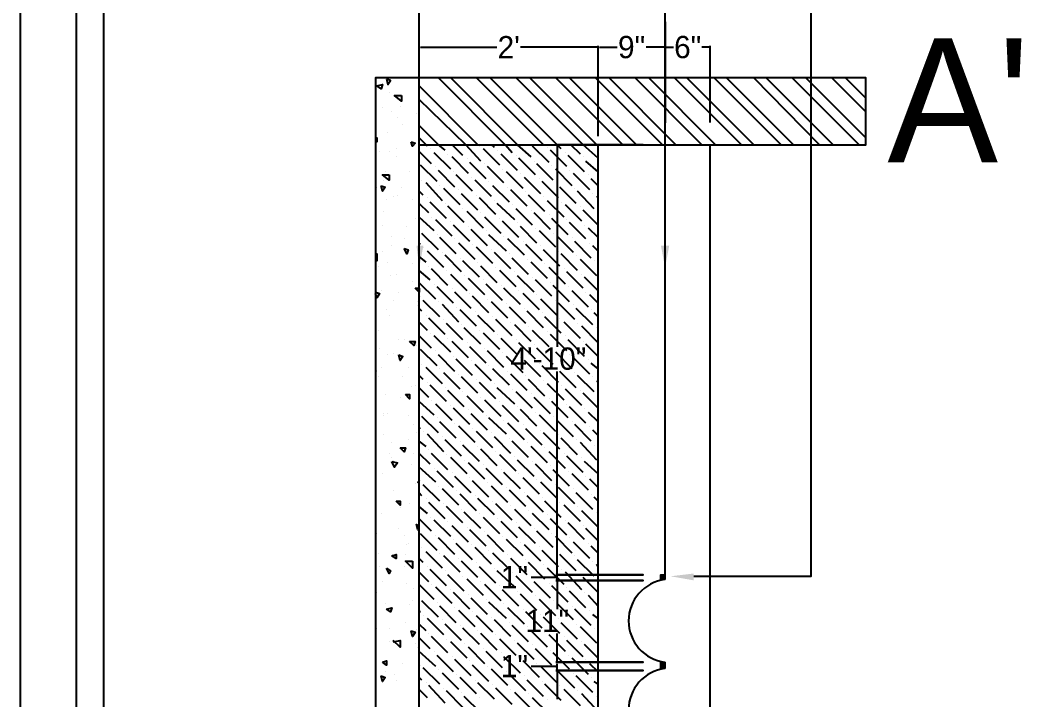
# Model space of a CAD drawing. Header units: inches. Extents: x 9636 to 21597, y -10243 to 557.
# Drawn here: x 14018.6 to 14156, y -2612.7 to -2521.4 of the extents above; entities that cross this region are included whole.
import ezdxf

# ---------------------------------------------------------------- set-up
doc = ezdxf.new("R2010")
doc.units = ezdxf.units.IN
doc.header["$MEASUREMENT"] = 0
for name, color, linetype in [('PDF2_0', 7, 'Continuous'), ('PDF2_FURNI', 7, 'Continuous'), ('PDF2_Text', 5, 'Continuous')]:
    doc.layers.add(name, color=color, linetype=linetype)
doc.layers.add('PDF2_IEL-HATCH-002', color=7, linetype='Continuous', true_color=0xd7ebd2)
doc.styles.add('HEMI', font='stylu.ttf')
doc.styles.add('PDF Stylus BT', font='stylu.ttf')
doc.styles.get("Standard").update_dxf_attribs({"font": 'arial.ttf'})
doc.dimstyles.get("Standard").update_dxf_attribs({"dimtxt": 0.18, "dimasz": 0.18, "dimexe": 0.18, "dimexo": 0.0625, "dimgap": 0.09, "dimtad": 0, "dimtih": 1, "dimtoh": 1, "dimdec": 0, "dimzin": 0, "dimdsep": 46, "dimlunit": 4, "dimtxsty": 'Standard', "dimcen": 0.09, "dimadec": 0, "dimazin": 0, "dimtfac": 1, "dimtdec": 0, "dimtofl": 0, "dimtmove": 0, "dimatfit": 3, "dimfxl": 1, "dimtolj": 1, "dimtzin": 0, "dimarcsym": 0})

# ---------------------------------------------------------------- blocks, each defined once
blk = doc.blocks.new('*D151')
at = {"color": 254, "lineweight": -2, "transparency": 16777216}
for p, q in [((14072.27, -2536.01), (14072.27, -2524.79)), ((14096.34, -2536.92), (14096.34, -2524.79))]:
    blk.add_line(p, q, dxfattribs=at)
at = {"color": 5, "lineweight": -2, "transparency": 16777216}
for p, q in [((14072.45, -2524.97), (14082.73, -2524.97)), ((14096.16, -2524.97), (14085.88, -2524.97))]:
    blk.add_line(p, q, dxfattribs=at)
at = {"color": 5, "transparency": 16777216}
for points in [[(14072.45, -2524.94), (14072.45, -2525), (14072.27, -2524.97)], [(14096.16, -2524.94), (14096.16, -2525), (14096.34, -2524.97)]]:
    blk.add_solid(points, dxfattribs=at)
at = {"layer": 'Defpoints', "color": 0, "transparency": 16777216}
for p in [(14096.34, -2524.97), (14072.27, -2539.01), (14096.34, -2539.92)]:
    blk.add_point(p, dxfattribs=at)
at = {"color": 5, "transparency": 16777216, "insert": (14084.31, -2524.97), "char_height": 3, "attachment_point": 5, "style": 'HEMI'}
blk.add_mtext("\\A1;2'", dxfattribs=at)
blk = doc.blocks.new('*D152')
at = {"color": 254, "lineweight": -2, "transparency": 16777216}
for p, q in [((14096.34, -2536.92), (14096.34, -2524.79)), ((14105.34, -2535.09), (14105.34, -2524.79))]:
    blk.add_line(p, q, dxfattribs=at)
at = {"color": 5, "lineweight": -2, "transparency": 16777216}
for p, q in [((14096.52, -2524.97), (14098.9, -2524.97)), ((14105.16, -2524.97), (14102.78, -2524.97))]:
    blk.add_line(p, q, dxfattribs=at)
at = {"color": 5, "transparency": 16777216}
for points in [[(14096.52, -2524.94), (14096.52, -2525), (14096.34, -2524.97)], [(14105.16, -2524.94), (14105.16, -2525), (14105.34, -2524.97)]]:
    blk.add_solid(points, dxfattribs=at)
at = {"layer": 'Defpoints', "color": 0, "transparency": 16777216}
for p in [(14105.34, -2524.97), (14105.34, -2538.09), (14096.34, -2539.92)]:
    blk.add_point(p, dxfattribs=at)
at = {"color": 5, "transparency": 16777216, "insert": (14100.84, -2524.97), "char_height": 3, "attachment_point": 5, "style": 'HEMI'}
blk.add_mtext('\\A1;9"', dxfattribs=at)
blk = doc.blocks.new('*D153')
at = {"color": 254, "lineweight": -2, "transparency": 16777216}
for p, q in [((14105.34, -2535.09), (14105.34, -2524.79)), ((14111.41, -2535.09), (14111.41, -2524.79))]:
    blk.add_line(p, q, dxfattribs=at)
at = {"color": 5, "lineweight": -2, "transparency": 16777216}
for p, q in [((14105.52, -2524.97), (14106.46, -2524.97)), ((14111.23, -2524.97), (14110.3, -2524.97))]:
    blk.add_line(p, q, dxfattribs=at)
at = {"color": 5, "transparency": 16777216}
for points in [[(14105.52, -2524.94), (14105.52, -2525), (14105.34, -2524.97)], [(14111.23, -2524.94), (14111.23, -2525), (14111.41, -2524.97)]]:
    blk.add_solid(points, dxfattribs=at)
at = {"layer": 'Defpoints', "color": 0, "transparency": 16777216}
for p in [(14111.41, -2524.97), (14105.34, -2538.09), (14111.41, -2538.09)]:
    blk.add_point(p, dxfattribs=at)
at = {"color": 5, "transparency": 16777216, "insert": (14108.38, -2524.97), "char_height": 3, "attachment_point": 5, "style": 'HEMI'}
blk.add_mtext('\\A1;6"', dxfattribs=at)

msp = doc.modelspace()

# ---------------------------------------------------------------- linework, layer by layer
at = {"layer": 'PDF2_0', "color": 5, "lineweight": 25}
for points in [[(14109.2, -2596.15), (14125, -2596.15), (14125, -2494.73), (14125, -2494.54)], [(14072.27, -2551.68), (14072.27, -2496.2), (14072.27, -2495.83)], [(14105.34, -2551.68), (14105.34, -2496.2), (14105.34, -2495.83)], [(14090.83, -2538.27), (14090.83, -2565.28)], [(14090.83, -2595.78), (14090.83, -2568.59)], [(14090.83, -2596.52), (14090.83, -2596.15)], [(14090.83, -2596.33), (14087.52, -2596.33), (14087.34, -2596.33)], [(14090.83, -2596.88), (14090.83, -2600.56)], [(14090.83, -2607.54), (14090.83, -2603.87)], [(14090.83, -2608.28), (14087.52, -2608.28), (14087.34, -2608.28)], [(14090.83, -2608.64), (14090.83, -2607.91)], [(14090.83, -2609.01), (14090.83, -2612.69)]]:
    msp.add_lwpolyline(points, dxfattribs=at)
at = {"layer": 'PDF2_0', "color": 254, "lineweight": 25, "true_color": 0xdbdbdb}
for points in [[(14072.27, -2535.15), (14072.27, -2521.55)], [(14102.4, -2538.09), (14090.64, -2538.09)]]:
    msp.add_lwpolyline(points, dxfattribs=at)
for points in [[(14105.34, -2521.55), (14105.34, -2535.15)], [(14090.64, -2595.97), (14102.4, -2595.97)], [(14090.64, -2596.7), (14102.4, -2596.7)], [(14090.64, -2607.72), (14102.4, -2607.72)], [(14090.64, -2608.83), (14102.4, -2608.83)]]:
    msp.add_lwpolyline(points, close=True, dxfattribs=at)
at = {"layer": 'PDF2_0', "lineweight": 25}
for points in [[(14072.27, -2538.09), (14132.35, -2538.09), (14132.35, -2529.08), (14066.39, -2529.08), (14066.39, -2866.98), (14132.35, -2866.98), (14132.35, -2857.98), (14072.27, -2857.98)], [(14072.27, -2866.98), (14072.27, -2529.08)], [(14096.34, -2701.98), (14096.34, -2538.09)], [(14105.34, -2596.6), (14105.34, -2596.52), (14105.34, -2538.09)], [(14111.41, -2701.98), (14111.41, -2538.09)], [(14105.34, -2596.52), (14104.79, -2596.52), (14104.79, -2595.97), (14105.34, -2595.97)], [(14105.34, -2608.5), (14104.79, -2608.5), (14104.79, -2607.77), (14105.34, -2607.77)], [(14105.34, -2608.54), (14105.34, -2607.91), (14105.34, -2607.72)]]:
    msp.add_lwpolyline(points, dxfattribs=at)
for centre in [(14106.03, -2602.16), (14106.03, -2614.11)]:
    msp.add_arc(centre, 5.6, 97.0752, 262.9248, dxfattribs=at)
at = {"layer": 'PDF2_0', "color": 5, "transparency": 33554559}
for points in [[(14072.45, -2521.73), (14072.27, -2521.73), (14072.27, -2521.73)], [(14105.16, -2521.73), (14105.34, -2521.73), (14105.34, -2521.73)], [(14105.53, -2521.73), (14105.34, -2521.73), (14105.34, -2521.73)], [(14090.83, -2538.27), (14090.83, -2538.09), (14090.83, -2538.09)], [(14072.82, -2551.68), (14072.27, -2554.62), (14071.9, -2551.68)], [(14105.9, -2551.68), (14105.34, -2554.62), (14104.79, -2551.68)], [(14090.83, -2595.78), (14090.83, -2595.97), (14090.83, -2595.97)], [(14090.83, -2596.15), (14090.83, -2595.97), (14090.83, -2595.97)], [(14109.2, -2596.7), (14106.08, -2596.15), (14109.2, -2595.78)], [(14090.83, -2596.52), (14090.83, -2596.7), (14090.83, -2596.7)], [(14090.83, -2596.88), (14090.83, -2596.7), (14090.83, -2596.7)], [(14090.83, -2607.54), (14090.83, -2607.72), (14090.83, -2607.72)], [(14090.83, -2607.91), (14090.83, -2607.72), (14090.83, -2607.72)], [(14090.83, -2608.64), (14090.83, -2608.83), (14090.83, -2608.83)], [(14090.83, -2609.01), (14090.83, -2608.83), (14090.83, -2608.83)]]:
    msp.add_solid(points, dxfattribs=at)
at = {"layer": 'PDF2_FURNI', "lineweight": 25}
for points in [[(14018.62, -3093.71), (14018.62, -2182.55), (15293.77, -2182.55), (15293.77, -3093.71)], [(14026.15, -3086.18), (14026.15, -2190.09), (15286.23, -2190.09), (15286.23, -3086.18)], [(14029.83, -3082.51), (14029.83, -2193.76), (15282.56, -2193.76), (15282.56, -3082.51)]]:
    msp.add_lwpolyline(points, close=True, dxfattribs=at)
at = {"layer": 'PDF2_IEL-HATCH-002', "color": 251, "lineweight": 25, "true_color": 0x636466}
for points in [[(14066.58, -2530.19), (14067.31, -2530), (14067.13, -2530.55)], [(14067.86, -2529.27), (14068.04, -2530), (14068.41, -2529.45)], [(14069.88, -2531.47), (14069.88, -2532.21), (14068.96, -2531.47)], [(14071.17, -2537.72), (14071.72, -2537.9), (14071.35, -2538.27)], [(14068.23, -2542.13), (14068.23, -2542.86), (14067.31, -2542.13)], [(14067.13, -2543.6), (14067.68, -2543.78), (14067.31, -2544.33)], [(14070.25, -2552.05), (14070.8, -2552.24), (14070.62, -2552.79)], [(14071.72, -2557.38), (14072.27, -2557.38), (14072.27, -2557.93)], [(14070.98, -2564.55), (14071.72, -2564.55), (14071.54, -2565.1)], [(14069.51, -2566.38), (14070.07, -2566.57), (14069.7, -2567.12)], [(14070.43, -2571.71), (14070.98, -2571.71), (14070.98, -2572.26)], [(14069.7, -2578.88), (14070.43, -2578.88), (14070.25, -2579.43)], [(14068.6, -2580.71), (14069.33, -2580.9), (14068.96, -2581.45)], [(14069.15, -2586.04), (14069.7, -2586.04), (14069.7, -2586.59)], [(14068.6, -2593.39), (14069.15, -2593.21), (14069.15, -2593.76)], [(14071.35, -2594.13), (14071.35, -2595.05), (14070.43, -2594.13)], [(14067.86, -2595.05), (14068.41, -2595.41), (14068.23, -2595.78)], [(14067.86, -2600.56), (14068.6, -2600.38), (14068.41, -2600.93)], [(14071.17, -2603.5), (14071.72, -2603.68), (14071.35, -2604.23)], [(14067.31, -2607.72), (14067.86, -2607.54), (14067.86, -2608.09)], [(14067.13, -2609.56), (14067.68, -2609.75), (14067.31, -2610.3)]]:
    msp.add_lwpolyline(points, close=True, dxfattribs=at)
for points in [[(14069.33, -2529.08), (14069.33, -2529.08)], [(14068.23, -2531.11), (14068.23, -2531.11)], [(14069.7, -2532.94), (14069.7, -2532.94)], [(14067.31, -2533.13), (14067.31, -2533.13)], [(14068.6, -2533.68), (14068.6, -2533.68)], [(14069.33, -2534.41), (14069.33, -2534.41)], [(14071.9, -2533.86), (14071.9, -2533.86)], [(14070.07, -2535.33), (14070.07, -2535.33)], [(14066.39, -2537.17), (14066.58, -2537.17), (14066.58, -2537.72), (14066.39, -2537.54)], [(14068.04, -2536.43), (14068.04, -2536.43)], [(14066.94, -2539.01), (14066.94, -2539.01)], [(14068.23, -2539.01), (14068.23, -2539.01)], [(14069.15, -2538.64), (14069.15, -2538.64)], [(14069.15, -2539.74), (14069.15, -2539.74)], [(14067.68, -2541.76), (14067.68, -2541.76)], [(14070.98, -2541.76), (14070.98, -2541.76)], [(14066.58, -2543.78), (14066.58, -2543.78)], [(14067.49, -2542.86), (14067.49, -2542.86)], [(14069.88, -2543.78), (14069.88, -2543.78)], [(14067.86, -2545.44), (14067.86, -2545.44)], [(14068.78, -2545.07), (14068.78, -2545.07)], [(14069.33, -2544.89), (14069.33, -2544.89)], [(14071.35, -2545.44), (14071.35, -2545.44)], [(14067.49, -2547.09), (14067.49, -2547.09)], [(14071.72, -2548.01), (14071.72, -2548.01)], [(14067.31, -2548.93), (14067.31, -2548.93)], [(14070.62, -2549.11), (14070.62, -2549.11)], [(14068.6, -2550.4), (14068.6, -2550.4)], [(14070.25, -2550.77), (14070.25, -2550.77)], [(14072.27, -2550.4), (14072.27, -2550.21)], [(14072.27, -2550.21), (14072.27, -2550.21)], [(14068.6, -2551.68), (14068.6, -2551.68)], [(14066.39, -2552.79), (14066.58, -2552.79), (14066.58, -2553.71), (14066.39, -2553.52)], [(14067.31, -2552.42), (14067.31, -2552.42)], [(14066.76, -2554.44), (14066.76, -2554.44)], [(14068.04, -2553.89), (14068.04, -2553.89)], [(14071.35, -2554.07), (14071.35, -2554.07)], [(14068.41, -2555.73), (14068.41, -2555.73)], [(14069.15, -2555.54), (14069.15, -2555.54)], [(14071.35, -2556.46), (14071.35, -2556.46)], [(14067.13, -2557.75), (14067.13, -2557.75)], [(14066.39, -2557.93), (14066.94, -2558.12), (14066.58, -2558.67), (14066.39, -2558.12)], [(14068.78, -2559.03), (14068.78, -2559.03)], [(14069.51, -2557.93), (14069.51, -2557.93)], [(14072.09, -2559.22), (14072.09, -2559.22)], [(14067.86, -2560.32), (14067.86, -2560.32)], [(14072.09, -2559.77), (14072.09, -2559.77)], [(14066.39, -2561.61), (14066.39, -2561.61)], [(14068.23, -2561.05), (14068.23, -2561.05)], [(14066.76, -2563.08), (14066.76, -2563.08)], [(14072.27, -2562.34), (14072.27, -2562.34)], [(14069.51, -2564.36), (14069.51, -2564.36)], [(14070.25, -2564.36), (14070.25, -2564.36)], [(14066.94, -2565.46), (14066.94, -2565.46)], [(14071.9, -2565.1), (14071.9, -2565.1)], [(14068.04, -2566.38), (14068.04, -2566.38)], [(14068.78, -2566.2), (14068.78, -2566.2)], [(14066.58, -2568.4), (14066.58, -2568.4)], [(14066.58, -2568.59), (14066.58, -2568.59)], [(14067.13, -2568.04), (14067.13, -2568.04)], [(14070.8, -2568.04), (14070.8, -2568.04)], [(14066.76, -2569.32), (14066.76, -2569.32)], [(14070.07, -2569.32), (14070.07, -2569.32)], [(14071.17, -2570.61), (14071.17, -2570.61)], [(14071.72, -2570.43), (14071.72, -2570.43)], [(14067.68, -2571.71), (14067.68, -2571.71)], [(14069.7, -2572.08), (14069.7, -2572.08)], [(14066.39, -2573.73), (14066.39, -2573.73)], [(14067.49, -2574.28), (14067.49, -2574.28)], [(14068.04, -2574.28), (14068.04, -2574.28)], [(14067.49, -2574.47), (14067.49, -2574.47)], [(14070.8, -2574.47), (14070.8, -2574.47)], [(14067.49, -2577.04), (14067.49, -2577.04)], [(14071.54, -2575.75), (14071.54, -2575.75)], [(14071.9, -2576.86), (14071.9, -2576.86)], [(14068.6, -2578.14), (14068.6, -2578.14)], [(14070.8, -2577.78), (14070.8, -2577.78)], [(14068.23, -2579.61), (14068.23, -2579.61)], [(14071.54, -2579.61), (14071.54, -2579.61)], [(14068.6, -2580.16), (14068.6, -2580.16)], [(14068.78, -2580.53), (14068.78, -2580.53)], [(14071.17, -2581.08), (14071.17, -2581.08)], [(14067.31, -2582.37), (14067.31, -2582.37)], [(14071.72, -2583.65), (14071.72, -2583.65)], [(14072.27, -2583.65), (14072.09, -2583.47), (14072.27, -2583.47)], [(14068.78, -2584.57), (14068.78, -2584.57)], [(14072.27, -2584.76), (14072.27, -2584.76)], [(14069.51, -2586.04), (14069.51, -2586.04)], [(14070.98, -2586.41), (14070.98, -2586.41)], [(14067.13, -2587.7), (14067.13, -2587.7)], [(14069.7, -2586.96), (14069.7, -2586.96)], [(14072.27, -2589.72), (14072.09, -2589.9), (14071.9, -2589.17), (14072.27, -2589.35)], [(14066.58, -2590.45), (14066.58, -2590.45)], [(14069.51, -2589.72), (14069.51, -2589.72)], [(14070.25, -2590.64), (14070.25, -2590.64)], [(14070.62, -2591.92), (14070.62, -2591.92)], [(14070.8, -2591.74), (14070.8, -2591.74)], [(14066.76, -2593.03), (14066.76, -2593.03)], [(14070.43, -2593.21), (14070.43, -2593.21)], [(14066.94, -2594.86), (14066.94, -2594.86)], [(14070.25, -2594.86), (14070.25, -2594.86)], [(14067.31, -2596.88), (14067.31, -2596.88)], [(14070.62, -2597.07), (14070.62, -2597.07)], [(14066.58, -2598.35), (14066.58, -2598.35)], [(14071.54, -2597.8), (14071.54, -2597.8)], [(14067.68, -2599.82), (14067.68, -2599.82)], [(14070.98, -2600.01), (14070.98, -2600.01)], [(14071.35, -2599.46), (14071.35, -2599.46)], [(14067.86, -2600.56), (14067.86, -2600.56)], [(14066.58, -2603.13), (14066.58, -2603.13)], [(14068.23, -2603.13), (14068.23, -2603.13)], [(14070.43, -2602.4), (14070.43, -2602.4)], [(14066.39, -2603.68), (14066.39, -2603.68)], [(14071.9, -2603.31), (14071.9, -2603.31)], [(14068.23, -2604.97), (14068.23, -2604.97)], [(14068.78, -2604.97), (14069.7, -2604.78), (14069.7, -2605.7), (14068.78, -2604.78)], [(14071.72, -2605.15), (14071.72, -2605.15)], [(14072.09, -2605.7), (14072.09, -2605.7)], [(14070.07, -2607.91), (14070.07, -2607.91)], [(14067.68, -2609.01), (14067.68, -2609.01)], [(14068.96, -2609.38), (14068.96, -2609.38)], [(14069.15, -2610.11), (14069.15, -2610.11)]]:
    msp.add_lwpolyline(points, dxfattribs=at)
at = {"layer": 'PDF2_IEL-HATCH-002', "color": 241, "lineweight": 25, "true_color": 0xf7abae}
for points in [[(14080.17, -2538.09), (14072.27, -2530.19)], [(14083.85, -2538.09), (14074.84, -2529.08)], [(14085.5, -2538.09), (14076.5, -2529.08)], [(14088.99, -2538.09), (14079.99, -2529.08)], [(14090.83, -2538.09), (14081.83, -2529.08)], [(14094.32, -2538.09), (14085.32, -2529.08)], [(14096.16, -2538.09), (14087.15, -2529.08)], [(14099.65, -2538.09), (14090.64, -2529.08)], [(14101.49, -2538.09), (14092.48, -2529.08)], [(14104.98, -2538.09), (14095.97, -2529.08)], [(14106.81, -2538.09), (14097.81, -2529.08)], [(14110.3, -2538.09), (14101.3, -2529.08)], [(14112.14, -2538.09), (14103.14, -2529.08)], [(14115.63, -2538.09), (14106.63, -2529.08)], [(14117.29, -2538.09), (14108.28, -2529.08)], [(14120.96, -2538.09), (14111.96, -2529.08)], [(14122.62, -2538.09), (14113.61, -2529.08)], [(14126.11, -2538.09), (14117.29, -2529.08)], [(14127.94, -2538.09), (14118.94, -2529.08)], [(14131.43, -2538.09), (14122.43, -2529.08)], [(14132.35, -2537.17), (14124.27, -2529.08)], [(14132.35, -2533.68), (14127.76, -2529.08)], [(14132.35, -2531.84), (14129.6, -2529.08)], [(14078.52, -2538.09), (14072.27, -2532.02)], [(14074.84, -2538.09), (14072.27, -2535.52)], [(14073.19, -2538.09), (14072.27, -2537.17)]]:
    msp.add_lwpolyline(points, dxfattribs=at)
at = {"layer": 'PDF2_IEL-HATCH-002', "lineweight": 25}
for points in [[(14073.37, -2538.27), (14073.19, -2538.09)], [(14075.76, -2538.82), (14074.84, -2538.09)], [(14078.15, -2539.56), (14076.68, -2538.09)], [(14080.54, -2540.29), (14078.52, -2538.09)], [(14080.36, -2538.27), (14080.36, -2538.27)], [(14082.38, -2538.46), (14082.01, -2538.09)], [(14084.77, -2539.19), (14083.85, -2538.09)], [(14087.34, -2539.74), (14085.5, -2538.09)], [(14089.73, -2540.48), (14087.52, -2538.27)], [(14089.54, -2538.46), (14089.54, -2538.46)], [(14091.38, -2538.64), (14090.83, -2538.09)], [(14093.95, -2539.37), (14092.67, -2538.09)], [(14096.34, -2539.92), (14094.32, -2538.09)], [(14073.92, -2540.66), (14072.27, -2539.01)], [(14073.74, -2538.64), (14073.74, -2538.64)], [(14076.5, -2541.39), (14074.29, -2539.19)], [(14076.13, -2539.37), (14076.13, -2539.37)], [(14078.89, -2541.95), (14076.68, -2539.74)], [(14078.7, -2539.92), (14078.7, -2539.92)], [(14083.11, -2540.84), (14080.91, -2538.64)], [(14082.74, -2538.82), (14082.74, -2538.82)], [(14085.5, -2541.58), (14083.3, -2539.37)], [(14085.32, -2539.56), (14085.32, -2539.56)], [(14087.89, -2542.13), (14085.68, -2539.92)], [(14092.11, -2541.03), (14089.91, -2538.82)], [(14091.93, -2539.19), (14091.93, -2539.19)], [(14094.5, -2541.76), (14092.3, -2539.56)], [(14094.32, -2539.74), (14094.32, -2539.74)], [(14074.66, -2543.05), (14072.45, -2540.84)], [(14074.48, -2541.03), (14074.48, -2541.03)], [(14081.27, -2542.68), (14079.07, -2540.48)], [(14081.09, -2540.66), (14081.09, -2540.66)], [(14083.66, -2543.23), (14081.46, -2541.03)], [(14087.71, -2540.29), (14087.71, -2540.29)], [(14090.28, -2542.86), (14088.07, -2540.66)], [(14090.09, -2540.84), (14090.09, -2540.84)], [(14096.34, -2541.76), (14094.69, -2540.29)], [(14077.05, -2543.78), (14074.84, -2541.58)], [(14076.86, -2541.76), (14076.86, -2541.76)], [(14079.44, -2544.33), (14077.23, -2542.13)], [(14079.25, -2542.5), (14079.25, -2542.5)], [(14083.48, -2541.39), (14083.48, -2541.39)], [(14086.24, -2543.97), (14084.03, -2541.76)], [(14085.87, -2541.95), (14085.87, -2541.95)], [(14088.62, -2544.7), (14086.42, -2542.5)], [(14088.44, -2542.68), (14088.44, -2542.68)], [(14092.85, -2543.6), (14090.64, -2541.39)], [(14092.48, -2541.58), (14092.48, -2541.58)], [(14095.24, -2544.15), (14093.03, -2541.95)], [(14095.05, -2542.13), (14095.05, -2542.13)], [(14096.34, -2543.6), (14095.42, -2542.68)], [(14072.64, -2542.86), (14072.64, -2542.86)], [(14075.39, -2545.62), (14073.19, -2543.23)], [(14075.03, -2543.6), (14075.03, -2543.6)], [(14077.78, -2546.17), (14075.58, -2543.97)], [(14082.01, -2545.07), (14079.8, -2542.86)], [(14081.64, -2543.05), (14081.64, -2543.05)], [(14084.4, -2545.8), (14082.19, -2543.6)], [(14084.21, -2543.78), (14084.21, -2543.78)], [(14091.01, -2545.25), (14088.81, -2543.05)], [(14090.83, -2543.23), (14090.83, -2543.23)], [(14093.4, -2545.99), (14091.2, -2543.78)], [(14093.22, -2543.97), (14093.22, -2543.97)], [(14072.82, -2544.89), (14072.27, -2544.33)], [(14073.37, -2545.25), (14073.37, -2545.25)], [(14077.6, -2544.15), (14077.6, -2544.15)], [(14080.17, -2546.91), (14077.97, -2544.7)], [(14079.99, -2544.89), (14079.99, -2544.89)], [(14082.56, -2547.46), (14080.36, -2545.25)], [(14086.79, -2546.36), (14084.58, -2544.15)], [(14086.6, -2544.33), (14086.6, -2544.33)], [(14089.17, -2547.09), (14086.97, -2544.89)], [(14088.99, -2545.07), (14088.99, -2545.07)], [(14095.79, -2546.72), (14093.58, -2544.33)], [(14095.61, -2544.7), (14095.61, -2544.7)], [(14096.34, -2545.25), (14096.16, -2545.07)], [(14073.56, -2547.27), (14072.27, -2545.99)], [(14075.95, -2548.01), (14073.74, -2545.8)], [(14075.76, -2545.99), (14075.76, -2545.99)], [(14078.33, -2548.56), (14076.13, -2546.36)], [(14078.15, -2546.72), (14078.15, -2546.72)], [(14082.38, -2545.62), (14082.38, -2545.62)], [(14085.13, -2548.19), (14082.74, -2545.99)], [(14084.77, -2546.17), (14084.77, -2546.17)], [(14087.52, -2548.93), (14085.32, -2546.72)], [(14091.75, -2547.83), (14089.54, -2545.62)], [(14091.38, -2545.8), (14091.38, -2545.8)], [(14094.14, -2548.38), (14091.93, -2546.17)], [(14093.95, -2546.36), (14093.95, -2546.36)], [(14074.29, -2549.66), (14072.27, -2547.83)], [(14073.92, -2547.83), (14073.92, -2547.83)], [(14076.68, -2550.4), (14074.48, -2548.19)], [(14080.91, -2549.3), (14078.7, -2547.09)], [(14080.54, -2547.27), (14080.54, -2547.27)], [(14083.3, -2550.03), (14081.09, -2547.83)], [(14083.11, -2548.01), (14083.11, -2548.01)], [(14087.34, -2546.91), (14087.34, -2546.91)], [(14089.91, -2549.48), (14087.71, -2547.27)], [(14089.73, -2547.46), (14089.73, -2547.46)], [(14092.3, -2550.21), (14090.09, -2548.01)], [(14092.11, -2548.19), (14092.11, -2548.19)], [(14096.34, -2548.93), (14094.32, -2546.91)], [(14096.34, -2547.09), (14096.34, -2547.09)], [(14076.5, -2548.38), (14076.5, -2548.38)], [(14079.07, -2551.13), (14076.86, -2548.93)], [(14078.89, -2549.11), (14078.89, -2549.11)], [(14081.46, -2551.68), (14079.25, -2549.48)], [(14085.68, -2550.58), (14083.48, -2548.38)], [(14085.5, -2548.56), (14085.5, -2548.56)], [(14088.07, -2551.32), (14085.87, -2549.11)], [(14087.89, -2549.3), (14087.89, -2549.3)], [(14094.69, -2550.77), (14092.48, -2548.56)], [(14094.5, -2548.93), (14094.5, -2548.93)], [(14096.34, -2550.58), (14095.05, -2549.3)], [(14074.84, -2552.24), (14072.64, -2550.03)], [(14074.66, -2550.21), (14074.66, -2550.21)], [(14077.23, -2552.79), (14075.03, -2550.58)], [(14077.05, -2550.77), (14077.05, -2550.77)], [(14081.27, -2549.66), (14081.27, -2549.66)], [(14084.03, -2552.42), (14081.64, -2550.21)], [(14083.66, -2550.4), (14083.66, -2550.4)], [(14086.42, -2552.97), (14084.21, -2550.77)], [(14090.64, -2551.87), (14088.44, -2549.66)], [(14090.28, -2550.03), (14090.28, -2550.03)], [(14093.03, -2552.6), (14090.83, -2550.4)], [(14092.85, -2550.58), (14092.85, -2550.58)], [(14072.45, -2551.5), (14072.27, -2551.32)], [(14072.82, -2551.87), (14072.82, -2551.87)], [(14079.8, -2553.52), (14077.6, -2551.32)], [(14079.44, -2551.5), (14079.44, -2551.5)], [(14082.19, -2554.07), (14079.99, -2551.87)], [(14082.01, -2552.24), (14082.01, -2552.24)], [(14086.24, -2551.13), (14086.24, -2551.13)], [(14088.81, -2553.71), (14086.6, -2551.5)], [(14088.62, -2551.68), (14088.62, -2551.68)], [(14091.2, -2554.44), (14088.99, -2552.24)], [(14095.42, -2553.34), (14093.22, -2551.13)], [(14095.24, -2551.32), (14095.24, -2551.32)], [(14096.34, -2552.42), (14095.61, -2551.68)], [(14073.19, -2553.89), (14072.27, -2553.15)], [(14075.58, -2554.62), (14073.37, -2552.42)], [(14075.39, -2552.6), (14075.39, -2552.6)], [(14077.97, -2555.18), (14075.76, -2552.97)], [(14077.78, -2553.34), (14077.78, -2553.34)], [(14080.36, -2555.91), (14078.15, -2553.71)], [(14084.58, -2554.81), (14082.38, -2552.6)], [(14084.4, -2552.79), (14084.4, -2552.79)], [(14086.97, -2555.54), (14084.77, -2553.34)], [(14086.79, -2553.52), (14086.79, -2553.52)], [(14091.01, -2552.42), (14091.01, -2552.42)], [(14093.58, -2554.99), (14091.38, -2552.79)], [(14093.4, -2552.97), (14093.4, -2552.97)], [(14096.16, -2555.73), (14093.95, -2553.52)], [(14095.79, -2553.71), (14095.79, -2553.71)], [(14073.74, -2556.28), (14072.27, -2554.99)], [(14073.56, -2554.44), (14073.56, -2554.44)], [(14076.13, -2557.01), (14073.92, -2554.81)], [(14075.95, -2554.99), (14075.95, -2554.99)], [(14080.17, -2553.89), (14080.17, -2553.89)], [(14082.74, -2556.65), (14080.54, -2554.44)], [(14082.56, -2554.62), (14082.56, -2554.62)], [(14085.32, -2557.2), (14083.11, -2554.99)], [(14089.54, -2556.09), (14087.34, -2553.89)], [(14089.17, -2554.07), (14089.17, -2554.07)], [(14091.93, -2556.83), (14089.73, -2554.62)], [(14091.75, -2554.81), (14091.75, -2554.81)], [(14096.34, -2554.26), (14096.34, -2554.07)], [(14078.7, -2557.75), (14076.5, -2555.54)], [(14078.33, -2555.73), (14078.33, -2555.73)], [(14081.09, -2558.3), (14078.89, -2556.09)], [(14080.91, -2556.28), (14080.91, -2556.28)], [(14085.13, -2555.18), (14085.13, -2555.18)], [(14087.71, -2557.93), (14085.5, -2555.73)], [(14087.52, -2555.91), (14087.52, -2555.91)], [(14090.09, -2558.48), (14087.89, -2556.28)], [(14094.32, -2557.38), (14092.11, -2555.18)], [(14094.14, -2555.54), (14094.14, -2555.54)], [(14096.34, -2557.75), (14094.5, -2555.91)], [(14074.48, -2558.85), (14072.27, -2556.65)], [(14074.29, -2556.83), (14074.29, -2556.83)], [(14076.86, -2559.4), (14074.66, -2557.2)], [(14076.68, -2557.38), (14076.68, -2557.38)], [(14083.48, -2559.03), (14081.27, -2556.83)], [(14083.3, -2557.01), (14083.3, -2557.01)], [(14085.87, -2559.59), (14083.66, -2557.38)], [(14085.68, -2557.75), (14085.68, -2557.75)], [(14089.91, -2556.65), (14089.91, -2556.65)], [(14092.48, -2559.22), (14090.28, -2557.01)], [(14092.3, -2557.2), (14092.3, -2557.2)], [(14095.05, -2559.95), (14092.85, -2557.75)], [(14072.45, -2558.48), (14072.45, -2558.48)], [(14075.03, -2561.24), (14072.82, -2559.03)], [(14074.84, -2559.22), (14074.84, -2559.22)], [(14079.25, -2560.14), (14077.05, -2557.93)], [(14079.07, -2558.12), (14079.07, -2558.12)], [(14081.64, -2560.69), (14079.44, -2558.48)], [(14081.46, -2558.85), (14081.46, -2558.85)], [(14084.21, -2561.42), (14082.01, -2559.22)], [(14088.44, -2560.32), (14086.24, -2558.12)], [(14088.07, -2558.3), (14088.07, -2558.3)], [(14090.83, -2561.05), (14088.62, -2558.85)], [(14090.64, -2559.03), (14090.64, -2559.03)], [(14094.69, -2557.93), (14094.69, -2557.93)], [(14096.34, -2559.4), (14095.24, -2558.3)], [(14072.64, -2560.5), (14072.27, -2560.14)], [(14077.6, -2561.97), (14075.39, -2559.59)], [(14077.23, -2559.95), (14077.23, -2559.95)], [(14079.99, -2562.52), (14077.78, -2560.32)], [(14079.8, -2560.5), (14079.8, -2560.5)], [(14084.03, -2559.4), (14084.03, -2559.4)], [(14086.6, -2562.16), (14084.4, -2559.95)], [(14086.42, -2560.14), (14086.42, -2560.14)], [(14088.99, -2562.71), (14086.79, -2560.5)], [(14093.22, -2561.61), (14091.01, -2559.4)], [(14093.03, -2559.59), (14093.03, -2559.59)], [(14095.61, -2562.34), (14093.4, -2560.14)], [(14095.42, -2560.32), (14095.42, -2560.32)], [(14073.19, -2561.05), (14073.19, -2561.05)], [(14075.76, -2563.63), (14073.56, -2561.42)], [(14075.58, -2561.61), (14075.58, -2561.61)], [(14082.38, -2563.26), (14080.17, -2561.05)], [(14082.19, -2561.24), (14082.19, -2561.24)], [(14084.77, -2563.81), (14082.56, -2561.61)], [(14088.81, -2560.69), (14088.81, -2560.69)], [(14091.38, -2563.44), (14089.17, -2561.24)], [(14091.2, -2561.42), (14091.2, -2561.42)], [(14096.34, -2561.24), (14095.79, -2560.69)], [(14073.37, -2563.08), (14072.27, -2561.97)], [(14078.15, -2564.36), (14075.95, -2562.16)], [(14077.97, -2562.34), (14077.97, -2562.34)], [(14080.54, -2564.91), (14078.33, -2562.71)], [(14080.36, -2563.08), (14080.36, -2563.08)], [(14084.58, -2561.97), (14084.58, -2561.97)], [(14087.34, -2564.55), (14085.13, -2562.34)], [(14086.97, -2562.52), (14086.97, -2562.52)], [(14089.73, -2565.28), (14087.52, -2563.08)], [(14089.54, -2563.26), (14089.54, -2563.26)], [(14093.95, -2564.18), (14091.75, -2561.97)], [(14093.58, -2562.16), (14093.58, -2562.16)], [(14096.34, -2564.73), (14094.14, -2562.52)], [(14096.16, -2562.71), (14096.16, -2562.71)], [(14073.92, -2565.46), (14072.27, -2563.81)], [(14073.74, -2563.44), (14073.74, -2563.44)], [(14076.5, -2566.02), (14074.29, -2563.81)], [(14076.13, -2564.18), (14076.13, -2564.18)], [(14078.89, -2566.75), (14076.68, -2564.55)], [(14083.11, -2565.65), (14080.91, -2563.44)], [(14082.74, -2563.63), (14082.74, -2563.63)], [(14085.5, -2566.38), (14083.3, -2564.18)], [(14085.32, -2564.36), (14085.32, -2564.36)], [(14092.11, -2565.83), (14089.91, -2563.63)], [(14091.93, -2563.81), (14091.93, -2563.81)], [(14094.5, -2566.57), (14092.3, -2564.36)], [(14094.32, -2564.55), (14094.32, -2564.55)], [(14074.66, -2567.85), (14072.45, -2565.65)], [(14074.48, -2565.83), (14074.48, -2565.83)], [(14078.7, -2564.73), (14078.7, -2564.73)], [(14081.27, -2567.49), (14079.07, -2565.28)], [(14081.09, -2565.46), (14081.09, -2565.46)], [(14083.66, -2568.04), (14081.46, -2565.83)], [(14083.48, -2566.02), (14083.48, -2566.02)], [(14087.89, -2566.93), (14085.68, -2564.73)], [(14087.71, -2564.91), (14087.71, -2564.91)], [(14090.28, -2567.67), (14088.07, -2565.46)], [(14090.09, -2565.65), (14090.09, -2565.65)], [(14092.85, -2568.22), (14090.64, -2566.02)], [(14096.34, -2566.57), (14094.69, -2564.91)], [(14077.05, -2568.59), (14074.84, -2566.38)], [(14076.86, -2566.57), (14076.86, -2566.57)], [(14079.44, -2569.14), (14077.23, -2566.93)], [(14079.25, -2567.12), (14079.25, -2567.12)], [(14086.24, -2568.77), (14084.03, -2566.57)], [(14085.87, -2566.75), (14085.87, -2566.75)], [(14088.62, -2569.32), (14086.42, -2567.12)], [(14092.48, -2566.38), (14092.48, -2566.38)], [(14095.24, -2568.96), (14093.03, -2566.75)], [(14095.05, -2566.93), (14095.05, -2566.93)], [(14072.64, -2567.67), (14072.64, -2567.67)], [(14075.39, -2570.24), (14073.19, -2568.04)], [(14075.03, -2568.22), (14075.03, -2568.22)], [(14077.78, -2570.98), (14075.58, -2568.77)], [(14082.01, -2569.87), (14079.8, -2567.67)], [(14081.64, -2567.85), (14081.64, -2567.85)], [(14084.4, -2570.43), (14082.19, -2568.22)], [(14084.21, -2568.59), (14084.21, -2568.59)], [(14088.44, -2567.49), (14088.44, -2567.49)], [(14091.01, -2570.06), (14088.81, -2567.85)], [(14090.83, -2568.04), (14090.83, -2568.04)], [(14093.4, -2570.79), (14091.2, -2568.59)], [(14093.22, -2568.77), (14093.22, -2568.77)], [(14096.34, -2568.22), (14095.42, -2567.49)], [(14072.82, -2569.69), (14072.27, -2569.14)], [(14073.37, -2570.06), (14073.37, -2570.06)], [(14077.6, -2568.96), (14077.6, -2568.96)], [(14080.17, -2571.53), (14077.97, -2569.32)], [(14079.99, -2569.69), (14079.99, -2569.69)], [(14082.56, -2572.26), (14080.36, -2570.06)], [(14086.79, -2571.16), (14084.58, -2568.96)], [(14086.6, -2569.14), (14086.6, -2569.14)], [(14089.17, -2571.9), (14086.97, -2569.69)], [(14088.99, -2569.87), (14088.99, -2569.87)], [(14095.79, -2571.34), (14093.58, -2569.14)], [(14095.61, -2569.32), (14095.61, -2569.32)], [(14096.34, -2570.06), (14096.16, -2569.87)], [(14073.56, -2572.08), (14072.27, -2570.79)], [(14075.95, -2572.63), (14073.74, -2570.43)], [(14075.76, -2570.79), (14075.76, -2570.79)], [(14078.33, -2573.37), (14076.13, -2571.16)], [(14078.15, -2571.34), (14078.15, -2571.34)], [(14082.38, -2570.24), (14082.38, -2570.24)], [(14085.13, -2573), (14082.74, -2570.79)], [(14084.77, -2570.98), (14084.77, -2570.98)], [(14087.52, -2573.55), (14085.32, -2571.34)], [(14087.34, -2571.53), (14087.34, -2571.53)], [(14091.75, -2572.45), (14089.54, -2570.24)], [(14091.38, -2570.43), (14091.38, -2570.43)], [(14094.14, -2573.18), (14091.93, -2570.98)], [(14093.95, -2571.16), (14093.95, -2571.16)], [(14096.34, -2573.55), (14094.32, -2571.53)], [(14074.29, -2574.47), (14072.27, -2572.63)], [(14073.92, -2572.45), (14073.92, -2572.45)], [(14080.91, -2574.1), (14078.7, -2571.9)], [(14080.54, -2572.08), (14080.54, -2572.08)], [(14083.3, -2574.65), (14081.09, -2572.45)], [(14083.11, -2572.63), (14083.11, -2572.63)], [(14089.91, -2574.28), (14087.71, -2572.08)], [(14089.73, -2572.26), (14089.73, -2572.26)], [(14092.3, -2574.84), (14090.09, -2572.63)], [(14096.34, -2571.9), (14096.34, -2571.9)], [(14076.68, -2575.2), (14074.48, -2573)], [(14076.5, -2573.18), (14076.5, -2573.18)], [(14079.07, -2575.75), (14076.86, -2573.55)], [(14078.89, -2573.73), (14078.89, -2573.73)], [(14081.46, -2576.49), (14079.25, -2574.28)], [(14085.68, -2575.39), (14083.48, -2573.18)], [(14085.5, -2573.37), (14085.5, -2573.37)], [(14088.07, -2575.94), (14085.87, -2573.73)], [(14087.89, -2574.1), (14087.89, -2574.1)], [(14092.11, -2573), (14092.11, -2573)], [(14094.69, -2575.57), (14092.48, -2573.37)], [(14094.5, -2573.55), (14094.5, -2573.55)], [(14096.34, -2575.39), (14095.05, -2574.1)], [(14074.84, -2576.86), (14072.64, -2574.65)], [(14074.66, -2574.84), (14074.66, -2574.84)], [(14077.23, -2577.59), (14075.03, -2575.39)], [(14077.05, -2575.57), (14077.05, -2575.57)], [(14081.27, -2574.47), (14081.27, -2574.47)], [(14084.03, -2577.04), (14081.64, -2574.84)], [(14083.66, -2575.2), (14083.66, -2575.2)], [(14086.42, -2577.78), (14084.21, -2575.57)], [(14090.64, -2576.67), (14088.44, -2574.47)], [(14090.28, -2574.65), (14090.28, -2574.65)], [(14093.03, -2577.41), (14090.83, -2575.2)], [(14092.85, -2575.39), (14092.85, -2575.39)], [(14072.45, -2576.31), (14072.27, -2576.12)], [(14072.82, -2576.67), (14072.82, -2576.67)], [(14075.58, -2579.43), (14073.37, -2577.04)], [(14079.8, -2578.14), (14077.6, -2575.94)], [(14079.44, -2576.31), (14079.44, -2576.31)], [(14082.19, -2578.88), (14079.99, -2576.67)], [(14082.01, -2576.86), (14082.01, -2576.86)], [(14086.24, -2575.75), (14086.24, -2575.75)], [(14088.81, -2578.51), (14086.6, -2576.31)], [(14088.62, -2576.49), (14088.62, -2576.49)], [(14091.2, -2579.06), (14088.99, -2576.86)], [(14091.01, -2577.04), (14091.01, -2577.04)], [(14095.42, -2577.96), (14093.22, -2575.75)], [(14095.24, -2575.94), (14095.24, -2575.94)], [(14096.34, -2577.22), (14095.61, -2576.49)], [(14073.19, -2578.69), (14072.27, -2577.96)], [(14075.39, -2577.41), (14075.39, -2577.41)], [(14077.97, -2579.98), (14075.76, -2577.78)], [(14077.78, -2577.96), (14077.78, -2577.96)], [(14084.58, -2579.61), (14082.38, -2577.41)], [(14084.4, -2577.59), (14084.4, -2577.59)], [(14086.97, -2580.16), (14084.77, -2577.96)], [(14086.79, -2578.14), (14086.79, -2578.14)], [(14093.58, -2579.8), (14091.38, -2577.59)], [(14093.4, -2577.78), (14093.4, -2577.78)], [(14096.16, -2580.53), (14093.95, -2578.14)], [(14073.74, -2581.08), (14072.27, -2579.61)], [(14073.56, -2579.06), (14073.56, -2579.06)], [(14076.13, -2581.82), (14073.92, -2579.61)], [(14075.95, -2579.8), (14075.95, -2579.8)], [(14080.36, -2580.71), (14078.15, -2578.51)], [(14080.17, -2578.69), (14080.17, -2578.69)], [(14082.74, -2581.27), (14080.54, -2579.06)], [(14082.56, -2579.43), (14082.56, -2579.43)], [(14085.32, -2582), (14083.11, -2579.8)], [(14089.54, -2580.9), (14087.34, -2578.69)], [(14089.17, -2578.88), (14089.17, -2578.88)], [(14091.93, -2581.63), (14089.73, -2579.43)], [(14091.75, -2579.61), (14091.75, -2579.61)], [(14095.79, -2578.51), (14095.79, -2578.51)], [(14096.34, -2578.88), (14096.34, -2578.88)], [(14078.7, -2582.37), (14076.5, -2580.16)], [(14078.33, -2580.53), (14078.33, -2580.53)], [(14081.09, -2583.1), (14078.89, -2580.9)], [(14080.91, -2581.08), (14080.91, -2581.08)], [(14085.13, -2579.98), (14085.13, -2579.98)], [(14087.71, -2582.74), (14085.5, -2580.53)], [(14087.52, -2580.71), (14087.52, -2580.71)], [(14090.09, -2583.29), (14087.89, -2581.08)], [(14094.32, -2582.18), (14092.11, -2579.98)], [(14094.14, -2580.16), (14094.14, -2580.16)], [(14096.34, -2582.37), (14094.5, -2580.71)], [(14074.48, -2583.47), (14072.27, -2581.45)], [(14074.29, -2581.63), (14074.29, -2581.63)], [(14076.86, -2584.21), (14074.66, -2582)], [(14076.68, -2582.18), (14076.68, -2582.18)], [(14083.48, -2583.84), (14081.27, -2581.63)], [(14083.3, -2581.82), (14083.3, -2581.82)], [(14085.87, -2584.39), (14083.66, -2582.18)], [(14085.68, -2582.37), (14085.68, -2582.37)], [(14089.91, -2581.27), (14089.91, -2581.27)], [(14092.48, -2584.02), (14090.28, -2581.82)], [(14092.3, -2582), (14092.3, -2582)], [(14095.05, -2584.57), (14092.85, -2582.37)], [(14072.45, -2583.29), (14072.45, -2583.29)], [(14075.03, -2586.04), (14072.82, -2583.84)], [(14079.25, -2584.94), (14077.05, -2582.74)], [(14079.07, -2582.92), (14079.07, -2582.92)], [(14081.64, -2585.49), (14079.44, -2583.29)], [(14081.46, -2583.47), (14081.46, -2583.47)], [(14088.44, -2585.12), (14086.24, -2582.92)], [(14088.07, -2583.1), (14088.07, -2583.1)], [(14090.83, -2585.68), (14088.62, -2583.47)], [(14090.64, -2583.84), (14090.64, -2583.84)], [(14094.69, -2582.74), (14094.69, -2582.74)], [(14096.34, -2584.21), (14095.24, -2583.1)], [(14072.64, -2585.31), (14072.27, -2584.94)], [(14074.84, -2584.02), (14074.84, -2584.02)], [(14077.6, -2586.59), (14075.39, -2584.39)], [(14077.23, -2584.57), (14077.23, -2584.57)], [(14079.99, -2587.33), (14077.78, -2585.12)], [(14079.8, -2585.31), (14079.8, -2585.31)], [(14084.21, -2586.23), (14082.01, -2584.02)], [(14084.03, -2584.21), (14084.03, -2584.21)], [(14086.6, -2586.78), (14084.4, -2584.57)], [(14086.42, -2584.94), (14086.42, -2584.94)], [(14088.99, -2587.51), (14086.79, -2585.31)], [(14093.22, -2586.41), (14091.01, -2584.21)], [(14093.03, -2584.39), (14093.03, -2584.39)], [(14095.61, -2587.15), (14093.4, -2584.94)], [(14095.42, -2585.12), (14095.42, -2585.12)], [(14073.19, -2585.68), (14073.19, -2585.68)], [(14075.76, -2588.43), (14073.56, -2586.23)], [(14075.58, -2586.41), (14075.58, -2586.41)], [(14082.38, -2587.88), (14080.17, -2585.68)], [(14082.19, -2586.04), (14082.19, -2586.04)], [(14084.77, -2588.62), (14082.56, -2586.41)], [(14084.58, -2586.59), (14084.58, -2586.59)], [(14088.81, -2585.49), (14088.81, -2585.49)], [(14091.38, -2588.25), (14089.17, -2586.04)], [(14091.2, -2586.23), (14091.2, -2586.23)], [(14093.95, -2588.8), (14091.75, -2586.59)], [(14096.34, -2586.04), (14095.79, -2585.49)], [(14073.37, -2587.7), (14072.27, -2586.78)], [(14078.15, -2588.98), (14075.95, -2586.78)], [(14077.97, -2587.15), (14077.97, -2587.15)], [(14080.54, -2589.72), (14078.33, -2587.51)], [(14080.36, -2587.7), (14080.36, -2587.7)], [(14087.34, -2589.35), (14085.13, -2587.15)], [(14086.97, -2587.33), (14086.97, -2587.33)], [(14089.73, -2589.9), (14087.52, -2587.7)], [(14089.54, -2587.88), (14089.54, -2587.88)], [(14093.58, -2586.78), (14093.58, -2586.78)], [(14096.34, -2589.53), (14094.14, -2587.33)], [(14096.16, -2587.51), (14096.16, -2587.51)], [(14073.92, -2590.09), (14072.27, -2588.43)], [(14073.74, -2588.25), (14073.74, -2588.25)], [(14076.5, -2590.82), (14074.29, -2588.62)], [(14076.13, -2588.8), (14076.13, -2588.8)], [(14078.89, -2591.56), (14076.68, -2589.35)], [(14083.11, -2590.45), (14080.91, -2588.25)], [(14082.74, -2588.43), (14082.74, -2588.43)], [(14085.5, -2591), (14083.3, -2588.8)], [(14085.32, -2588.98), (14085.32, -2588.98)], [(14092.11, -2590.64), (14089.91, -2588.43)], [(14091.93, -2588.62), (14091.93, -2588.62)], [(14094.5, -2591.19), (14092.3, -2588.98)], [(14094.32, -2589.35), (14094.32, -2589.35)], [(14074.66, -2592.66), (14072.45, -2590.45)], [(14074.48, -2590.64), (14074.48, -2590.64)], [(14078.7, -2589.53), (14078.7, -2589.53)], [(14081.27, -2592.11), (14079.07, -2589.9)], [(14081.09, -2590.09), (14081.09, -2590.09)], [(14083.66, -2592.84), (14081.46, -2590.64)], [(14087.89, -2591.74), (14085.68, -2589.53)], [(14087.71, -2589.72), (14087.71, -2589.72)], [(14090.28, -2592.29), (14088.07, -2590.09)], [(14090.09, -2590.45), (14090.09, -2590.45)], [(14096.34, -2591.37), (14094.69, -2589.72)], [(14077.05, -2593.21), (14074.84, -2591)], [(14076.86, -2591.19), (14076.86, -2591.19)], [(14079.44, -2593.94), (14077.23, -2591.74)], [(14079.25, -2591.92), (14079.25, -2591.92)], [(14083.48, -2590.82), (14083.48, -2590.82)], [(14086.24, -2593.39), (14084.03, -2591.19)], [(14085.87, -2591.56), (14085.87, -2591.56)], [(14088.62, -2594.13), (14086.42, -2591.92)], [(14088.44, -2592.11), (14088.44, -2592.11)], [(14092.85, -2593.03), (14090.64, -2590.82)], [(14092.48, -2591), (14092.48, -2591)], [(14095.24, -2593.76), (14093.03, -2591.56)], [(14095.05, -2591.74), (14095.05, -2591.74)], [(14096.34, -2593.03), (14095.42, -2592.11)], [(14072.64, -2592.29), (14072.64, -2592.29)], [(14075.39, -2595.05), (14073.19, -2592.84)], [(14075.03, -2593.03), (14075.03, -2593.03)], [(14077.78, -2595.6), (14075.58, -2593.39)], [(14082.01, -2594.5), (14079.8, -2592.29)], [(14081.64, -2592.66), (14081.64, -2592.66)], [(14084.4, -2595.23), (14082.19, -2593.03)], [(14084.21, -2593.21), (14084.21, -2593.21)], [(14091.01, -2594.86), (14088.81, -2592.66)], [(14090.83, -2592.84), (14090.83, -2592.84)], [(14093.4, -2595.41), (14091.2, -2593.21)], [(14093.22, -2593.39), (14093.22, -2593.39)], [(14072.82, -2594.31), (14072.27, -2593.76)], [(14073.37, -2594.86), (14073.37, -2594.86)], [(14077.6, -2593.76), (14077.6, -2593.76)], [(14080.17, -2596.33), (14077.97, -2594.13)], [(14079.99, -2594.31), (14079.99, -2594.31)], [(14082.56, -2597.07), (14080.36, -2594.86)], [(14086.79, -2595.97), (14084.58, -2593.76)], [(14086.6, -2593.94), (14086.6, -2593.94)], [(14089.17, -2596.52), (14086.97, -2594.31)], [(14088.99, -2594.5), (14088.99, -2594.5)], [(14095.79, -2596.15), (14093.58, -2593.94)], [(14095.61, -2594.13), (14095.61, -2594.13)], [(14096.34, -2594.86), (14096.16, -2594.5)], [(14073.56, -2596.88), (14072.27, -2595.6)], [(14075.95, -2597.44), (14073.74, -2595.23)], [(14075.76, -2595.41), (14075.76, -2595.41)], [(14078.33, -2598.17), (14076.13, -2595.97)], [(14078.15, -2596.15), (14078.15, -2596.15)], [(14082.38, -2595.05), (14082.38, -2595.05)], [(14085.13, -2597.62), (14082.74, -2595.41)], [(14084.77, -2595.6), (14084.77, -2595.6)], [(14087.52, -2598.35), (14085.32, -2596.15)], [(14091.75, -2597.25), (14089.54, -2595.05)], [(14091.38, -2595.23), (14091.38, -2595.23)], [(14094.14, -2597.99), (14091.93, -2595.6)], [(14093.95, -2595.97), (14093.95, -2595.97)], [(14074.29, -2599.27), (14072.27, -2597.25)], [(14073.92, -2597.25), (14073.92, -2597.25)], [(14076.68, -2599.82), (14074.48, -2597.62)], [(14080.91, -2598.72), (14078.7, -2596.52)], [(14080.54, -2596.88), (14080.54, -2596.88)], [(14083.3, -2599.46), (14081.09, -2597.25)], [(14083.11, -2597.44), (14083.11, -2597.44)], [(14087.34, -2596.33), (14087.34, -2596.33)], [(14089.91, -2599.09), (14087.71, -2596.88)], [(14089.73, -2597.07), (14089.73, -2597.07)], [(14092.3, -2599.64), (14090.09, -2597.44)], [(14092.11, -2597.62), (14092.11, -2597.62)], [(14096.34, -2598.35), (14094.32, -2596.33)], [(14096.34, -2596.52), (14096.34, -2596.52)], [(14076.5, -2597.99), (14076.5, -2597.99)], [(14079.07, -2600.56), (14076.86, -2598.35)], [(14078.89, -2598.54), (14078.89, -2598.54)], [(14085.68, -2600.19), (14083.48, -2597.99)], [(14085.5, -2598.17), (14085.5, -2598.17)], [(14088.07, -2600.74), (14085.87, -2598.54)], [(14087.89, -2598.72), (14087.89, -2598.72)], [(14094.69, -2600.38), (14092.48, -2598.17)], [(14094.5, -2598.35), (14094.5, -2598.35)], [(14096.34, -2600.19), (14095.05, -2598.72)], [(14074.84, -2601.66), (14072.64, -2599.46)], [(14074.66, -2599.64), (14074.66, -2599.64)], [(14077.23, -2602.4), (14075.03, -2600.19)], [(14077.05, -2600.38), (14077.05, -2600.38)], [(14081.46, -2601.29), (14079.25, -2599.09)], [(14081.27, -2599.27), (14081.27, -2599.27)], [(14084.03, -2601.84), (14081.64, -2599.64)], [(14083.66, -2599.82), (14083.66, -2599.82)], [(14086.42, -2602.58), (14084.21, -2600.38)], [(14090.64, -2601.48), (14088.44, -2599.27)], [(14090.28, -2599.46), (14090.28, -2599.46)], [(14093.03, -2602.03), (14090.83, -2599.82)], [(14092.85, -2600.19), (14092.85, -2600.19)], [(14072.45, -2600.93), (14072.27, -2600.93)], [(14072.82, -2601.48), (14072.82, -2601.48)], [(14079.8, -2602.95), (14077.6, -2600.74)], [(14079.44, -2600.93), (14079.44, -2600.93)], [(14082.19, -2603.68), (14079.99, -2601.48)], [(14082.01, -2601.66), (14082.01, -2601.66)], [(14086.24, -2600.56), (14086.24, -2600.56)], [(14088.81, -2603.13), (14086.6, -2600.93)], [(14088.62, -2601.29), (14088.62, -2601.29)], [(14091.2, -2603.87), (14088.99, -2601.66)], [(14095.42, -2602.76), (14093.22, -2600.56)], [(14095.24, -2600.74), (14095.24, -2600.74)], [(14096.34, -2601.84), (14095.61, -2601.29)], [(14073.19, -2603.5), (14072.27, -2602.58)], [(14075.58, -2604.05), (14073.37, -2601.84)], [(14075.39, -2602.03), (14075.39, -2602.03)], [(14077.97, -2604.78), (14075.76, -2602.58)], [(14077.78, -2602.76), (14077.78, -2602.76)], [(14080.36, -2605.34), (14078.15, -2603.13)], [(14084.58, -2604.23), (14082.38, -2602.03)], [(14084.4, -2602.4), (14084.4, -2602.4)], [(14086.97, -2604.97), (14084.77, -2602.76)], [(14086.79, -2602.95), (14086.79, -2602.95)], [(14091.01, -2601.84), (14091.01, -2601.84)], [(14093.58, -2604.6), (14091.38, -2602.4)], [(14093.4, -2602.58), (14093.4, -2602.58)], [(14096.16, -2605.15), (14093.95, -2602.95)], [(14095.79, -2603.13), (14095.79, -2603.13)], [(14073.74, -2605.89), (14072.27, -2604.42)], [(14073.56, -2603.87), (14073.56, -2603.87)], [(14076.13, -2606.44), (14073.92, -2604.23)], [(14080.17, -2603.5), (14080.17, -2603.5)], [(14082.74, -2606.07), (14080.54, -2603.87)], [(14082.56, -2604.05), (14082.56, -2604.05)], [(14089.54, -2605.7), (14087.34, -2603.5)], [(14089.17, -2603.68), (14089.17, -2603.68)], [(14091.93, -2606.25), (14089.73, -2604.05)], [(14091.75, -2604.23), (14091.75, -2604.23)], [(14096.34, -2603.68), (14096.34, -2603.68)], [(14075.95, -2604.6), (14075.95, -2604.6)], [(14078.7, -2607.17), (14076.5, -2604.97)], [(14078.33, -2605.15), (14078.33, -2605.15)], [(14081.09, -2607.91), (14078.89, -2605.7)], [(14080.91, -2605.89), (14080.91, -2605.89)], [(14085.32, -2606.81), (14083.11, -2604.6)], [(14085.13, -2604.78), (14085.13, -2604.78)], [(14087.71, -2607.36), (14085.5, -2605.15)], [(14087.52, -2605.34), (14087.52, -2605.34)], [(14090.09, -2608.09), (14087.89, -2605.89)], [(14094.32, -2606.99), (14092.11, -2604.78)], [(14094.14, -2604.97), (14094.14, -2604.97)], [(14096.34, -2607.17), (14094.5, -2605.34)], [(14074.48, -2608.28), (14072.27, -2606.25)], [(14074.29, -2606.25), (14074.29, -2606.25)], [(14076.86, -2609.01), (14074.66, -2606.81)], [(14076.68, -2606.99), (14076.68, -2606.99)], [(14083.48, -2608.46), (14081.27, -2606.25)], [(14083.3, -2606.44), (14083.3, -2606.44)], [(14085.87, -2609.19), (14083.66, -2606.99)], [(14085.68, -2607.17), (14085.68, -2607.17)], [(14089.91, -2606.07), (14089.91, -2606.07)], [(14092.48, -2608.64), (14090.28, -2606.44)], [(14092.3, -2606.81), (14092.3, -2606.81)], [(14095.05, -2609.38), (14092.85, -2607.17)], [(14072.45, -2608.09), (14072.45, -2608.09)], [(14075.03, -2610.66), (14072.82, -2608.46)], [(14074.84, -2608.64), (14074.84, -2608.64)], [(14079.25, -2609.56), (14077.05, -2607.36)], [(14079.07, -2607.54), (14079.07, -2607.54)], [(14081.64, -2610.3), (14079.44, -2608.09)], [(14081.46, -2608.28), (14081.46, -2608.28)], [(14084.21, -2610.85), (14082.01, -2608.64)], [(14088.44, -2609.75), (14086.24, -2607.54)], [(14088.07, -2607.91), (14088.07, -2607.91)], [(14090.83, -2610.48), (14088.62, -2608.28)], [(14090.64, -2608.46), (14090.64, -2608.46)], [(14094.69, -2607.36), (14094.69, -2607.36)], [(14096.34, -2609.01), (14095.24, -2607.91)], [(14072.64, -2610.11), (14072.27, -2609.75)], [(14077.6, -2611.4), (14075.39, -2609.19)], [(14077.23, -2609.38), (14077.23, -2609.38)], [(14079.99, -2611.95), (14077.78, -2609.75)], [(14084.03, -2609.01), (14084.03, -2609.01)], [(14086.6, -2611.58), (14084.4, -2609.38)], [(14086.42, -2609.56), (14086.42, -2609.56)], [(14093.22, -2611.22), (14091.01, -2609.01)], [(14093.03, -2609.19), (14093.03, -2609.19)], [(14095.61, -2611.77), (14093.4, -2609.56)], [(14095.42, -2609.75), (14095.42, -2609.75)], [(14073.37, -2612.5), (14072.27, -2611.4)], [(14073.19, -2610.48), (14073.19, -2610.48)], [(14075.76, -2613.24), (14073.56, -2610.85)], [(14075.58, -2611.22), (14075.58, -2611.22)], [(14079.8, -2610.11), (14079.8, -2610.11)], [(14082.38, -2612.69), (14080.17, -2610.48)], [(14082.19, -2610.66), (14082.19, -2610.66)], [(14084.77, -2613.42), (14082.56, -2611.22)], [(14084.58, -2611.4), (14084.58, -2611.4)], [(14088.99, -2612.32), (14086.79, -2610.11)], [(14088.81, -2610.3), (14088.81, -2610.3)], [(14091.38, -2612.87), (14089.17, -2610.66)], [(14091.2, -2610.85), (14091.2, -2610.85)], [(14093.95, -2613.6), (14091.75, -2611.4)], [(14096.34, -2610.66), (14095.79, -2610.3)], [(14078.15, -2613.79), (14075.95, -2611.58)], [(14077.97, -2611.77), (14077.97, -2611.77)], [(14080.54, -2614.52), (14078.33, -2612.32)], [(14080.36, -2612.5), (14080.36, -2612.5)], [(14087.34, -2613.97), (14085.13, -2611.77)], [(14086.97, -2611.95), (14086.97, -2611.95)], [(14089.73, -2614.71), (14087.52, -2612.5)], [(14089.54, -2612.69), (14089.54, -2612.69)], [(14093.58, -2611.58), (14093.58, -2611.58)], [(14096.34, -2614.34), (14094.14, -2611.95)], [(14096.16, -2612.32), (14096.16, -2612.32)]]:
    msp.add_lwpolyline(points, dxfattribs=at)
at = {"layer": 'PDF2_IEL-HATCH-002', "color": 41, "true_color": 0xf4ee51, "transparency": 33554559}
for points in [[(14105.34, -2595.97), (14104.79, -2595.97), (14105.34, -2596.52)], [(14104.79, -2595.97), (14105.34, -2596.52), (14104.79, -2596.52)], [(14105.34, -2607.77), (14104.79, -2607.77), (14105.34, -2608.5)], [(14104.79, -2607.77), (14105.34, -2608.5), (14104.79, -2608.5)]]:
    msp.add_solid(points, dxfattribs=at)

# ---------------------------------------------------------------- texts
at = {"layer": 'PDF2_Text', "color": 242, "true_color": 0xcd2027, "insert": (14135.25, -2532.12), "char_height": 16.685, "attachment_point": 4, "style": 'PDF Stylus BT'}
msp.add_mtext("A'", dxfattribs=at)
at = {"layer": 'PDF2_Text', "char_height": 3, "attachment_point": 4, "style": 'PDF Stylus BT'}
for s, insert in [('4\'-10"', (14084.53, -2566.89)), ('1"', (14083.25, -2596.28)), ('11"', (14086.55, -2602.16)), ('1"', (14083.25, -2608.23))]:
    msp.add_mtext(s, dxfattribs=dict(at, insert=insert))

# ---------------------------------------------------------------- dimensions: what is measured, and where the dimension line sits
for base, p1, p2, override, picture, middle in [((14096.34, -2524.97), (14072.27, -2539.01), (14096.34, -2539.92), {"dimtxt": 3, "dimexo": 3, "dimtxsty": 'HEMI', "dimclrd": 5, "dimclre": 254, "dimclrt": 5, "dimfxl": 0.03937, "dimarcsym": 1}, '*D151', (14084.31, -2524.97)), ((14105.34, -2524.97), (14096.34, -2539.92), (14105.34, -2538.09), {"dimtxt": 3, "dimexo": 3, "dimtxsty": 'HEMI', "dimclrd": 5, "dimclre": 254, "dimclrt": 5, "dimtmove": 1, "dimfxl": 0.03937, "dimarcsym": 1}, '*D152', (14100.84, -2524.97)), ((14111.41, -2524.97), (14105.34, -2538.09), (14111.41, -2538.09), {"dimtxt": 3, "dimexo": 3, "dimtxsty": 'HEMI', "dimclrd": 5, "dimclre": 254, "dimclrt": 5, "dimtmove": 1, "dimfxl": 0.03937, "dimarcsym": 1}, '*D153', (14108.38, -2524.97))]:
    dim = msp.add_linear_dim(base=base, p1=p1, p2=p2, dimstyle='Standard', override=override)
    dim.commit()
    dim.dimension.update_dxf_attribs({"geometry": picture, "text_midpoint": middle})

doc.saveas('drawing.dxf')
